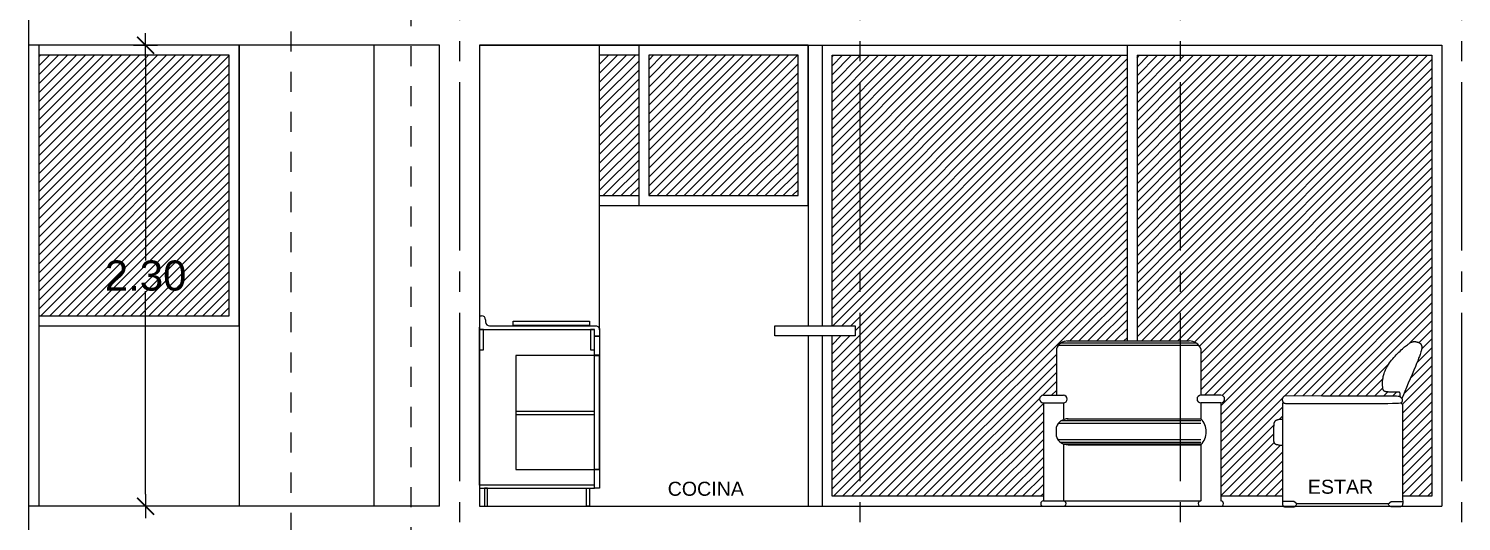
# Model space of a CAD drawing. Header units: millimetres. Extents: x 1217 to 2428, y 234 to 644.
# Drawn here: x 2248.72 to 2255.87, y 389.58 to 392.03 of the extents above; entities that cross this region are included whole.
import ezdxf

# ---------------------------------------------------------------- set-up
doc = ezdxf.new("R2010")
doc.units = ezdxf.units.MM
doc.linetypes.add('ACAD_ISO04W100', pattern=[30, 24, -3, 0, -3])
doc.linetypes.add('HIDDEN2', pattern=[0.1875, 0.125, -0.0625])
doc.layers.get('0').update_dxf_attribs({"lineweight": 5})
for name, color, linetype in [('0.1', 251, 'Continuous'), ('0.2', 2, 'Continuous'), ('0.3', 6, 'Continuous'), ('ARTEFACTOS', 4, 'Continuous'), ('Ejes', 8, 'Continuous'), ('MURO', 5, 'Continuous'), ('Texto', 1, 'Continuous')]:
    doc.layers.add(name, color=color, linetype=linetype)
doc.styles.add('INTERARQ', font='arial.ttf')
doc.styles.get("Standard").update_dxf_attribs({"font": 'arial.ttf'})
doc.dimstyles.new('ESCALA_1-50', dxfattribs={"dimtxt": 0.15, "dimasz": 0.06, "dimexe": 0.18, "dimexo": 0.0625, "dimgap": 0, "dimtad": 0, "dimtih": 1, "dimtoh": 1, "dimzin": 0, "dimdsep": 46, "dimtxsty": 'INTERARQ', "dimblk": 'DIMTICK', "dimcen": 0, "dimse1": 1, "dimse2": 1, "dimclrd": 256, "dimclre": 1, "dimclrt": 2, "dimadec": 0, "dimazin": 0, "dimtfac": 4.5, "dimtofl": 0, "dimtmove": 2, "dimatfit": 3, "dimldrblk": 'DIMTICK', "dimfxl": 1, "dimtolj": 1, "dimtzin": 0, "dimarcsym": 0})
pattern_1 = [(45, (422.33998, -307.52355), (-0.0224506403, 0.0224506403), [])]

# ---------------------------------------------------------------- blocks, each defined once
blk = doc.blocks.new('sillon elv 1')
at = {"layer": '0.2'}
blk.add_line((382065.2343, 7753267.5813), (382065.6901, 7753267.5813), dxfattribs=at)
for points in [[(382065.1739, 7753268.114), (382065.1742, 7753268.1156), (382065.1744, 7753268.1172), (382065.1745, 7753268.1189), (382065.1746, 7753268.1205), (382065.1745, 7753268.1222), (382065.1745, 7753268.1238), (382065.1744, 7753268.1253), (382065.1744, 7753268.1268), (382065.1745, 7753268.1281), (382065.1745, 7753268.1294), (382065.1747, 7753268.1306), (382065.1749, 7753268.1316), (382065.1751, 7753268.1326), (382065.1753, 7753268.1335), (382065.1756, 7753268.1342), (382065.1759, 7753268.1349), (382065.1762, 7753268.1355), (382065.1765, 7753268.136), (382065.1768, 7753268.1364), (382065.1771, 7753268.1368), (382065.1775, 7753268.1371), (382065.178, 7753268.1373), (382065.1785, 7753268.1375), (382065.179, 7753268.1376), (382065.1796, 7753268.1377), (382065.1804, 7753268.1378), (382065.1814, 7753268.1379), (382065.1828, 7753268.1379), (382065.1846, 7753268.138), (382065.187, 7753268.138), (382065.19, 7753268.1381), (382065.1937, 7753268.1381), (382065.1982, 7753268.1381), (382065.2034, 7753268.1382), (382065.2089, 7753268.1383), (382065.2147, 7753268.1384), (382065.2204, 7753268.1385), (382065.2259, 7753268.1386), (382065.231, 7753268.1388), (382065.2353, 7753268.139), (382065.2389, 7753268.1392), (382065.2417, 7753268.1395), (382065.2439, 7753268.1397), (382065.2455, 7753268.14), (382065.2467, 7753268.1403), (382065.2476, 7753268.1405), (382065.2482, 7753268.1408), (382065.2488, 7753268.141), (382065.2493, 7753268.1412), (382065.2498, 7753268.1413), (382065.2504, 7753268.1415), (382065.2509, 7753268.1417), (382065.2515, 7753268.142), (382065.2522, 7753268.1423), (382065.2529, 7753268.1426), (382065.2537, 7753268.1431), (382065.2545, 7753268.1437), (382065.2554, 7753268.1444), (382065.2563, 7753268.1454), (382065.2572, 7753268.1465), (382065.2581, 7753268.148), (382065.2589, 7753268.1498), (382065.2597, 7753268.1519), (382065.2604, 7753268.1545), (382065.2611, 7753268.1574), (382065.2616, 7753268.1608), (382065.262, 7753268.1645), (382065.2624, 7753268.1685), (382065.2626, 7753268.1727), (382065.2627, 7753268.1771), (382065.2627, 7753268.1816), (382065.2627, 7753268.1863), (382065.2625, 7753268.1909), (382065.2622, 7753268.1956), (382065.2617, 7753268.2004), (382065.2611, 7753268.2053), (382065.2603, 7753268.2102), (382065.2593, 7753268.2154), (382065.258, 7753268.2207), (382065.2565, 7753268.2262), (382065.2547, 7753268.2319), (382065.2526, 7753268.2378), (382065.2501, 7753268.2439), (382065.2474, 7753268.2502), (382065.2443, 7753268.2566), (382065.2408, 7753268.2632), (382065.2369, 7753268.2699), (382065.2327, 7753268.2767), (382065.228, 7753268.2836), (382065.2229, 7753268.2906), (382065.2176, 7753268.2976), (382065.212, 7753268.3046), (382065.2061, 7753268.3115), (382065.2001, 7753268.3182), (382065.194, 7753268.3249), (382065.1878, 7753268.3313), (382065.1816, 7753268.3375), (382065.1754, 7753268.3434), (382065.1694, 7753268.349), (382065.1635, 7753268.3543), (382065.1578, 7753268.3592), (382065.1525, 7753268.3637), (382065.1475, 7753268.3679), (382065.1429, 7753268.3715), (382065.1387, 7753268.3747), (382065.135, 7753268.3775), (382065.1316, 7753268.3799), (382065.1286, 7753268.382), (382065.1259, 7753268.3837), (382065.1233, 7753268.3851), (382065.1209, 7753268.3863), (382065.1187, 7753268.3874), (382065.1165, 7753268.3882), (382065.1144, 7753268.3889), (382065.1123, 7753268.3895), (382065.1103, 7753268.3899), (382065.1083, 7753268.3902), (382065.1063, 7753268.3904), (382065.1044, 7753268.3905), (382065.1024, 7753268.3904), (382065.1005, 7753268.3903), (382065.0985, 7753268.39), (382065.0966, 7753268.3897), (382065.0947, 7753268.3894), (382065.0929, 7753268.3889), (382065.0912, 7753268.3885), (382065.0896, 7753268.388), (382065.088, 7753268.3876), (382065.0866, 7753268.3872), (382065.0853, 7753268.3867), (382065.084, 7753268.3863), (382065.0829, 7753268.3859), (382065.0818, 7753268.3854), (382065.0808, 7753268.385), (382065.0798, 7753268.3846), (382065.0789, 7753268.3841), (382065.0779, 7753268.3836), (382065.077, 7753268.3831), (382065.0761, 7753268.3825), (382065.0752, 7753268.3818), (382065.0743, 7753268.3811), (382065.0735, 7753268.3803), (382065.0726, 7753268.3794), (382065.0718, 7753268.3784), (382065.071, 7753268.3773), (382065.0702, 7753268.376), (382065.0695, 7753268.3746), (382065.0688, 7753268.3731), (382065.0682, 7753268.3715), (382065.0677, 7753268.3697), (382065.0672, 7753268.3679), (382065.0668, 7753268.3659), (382065.0666, 7753268.3638), (382065.0665, 7753268.3614), (382065.0666, 7753268.3588), (382065.0669, 7753268.3558), (382065.0675, 7753268.3524), (382065.0683, 7753268.3484), (382065.0695, 7753268.3438), (382065.0711, 7753268.3385), (382065.0731, 7753268.3324), (382065.0756, 7753268.3252), (382065.0787, 7753268.3168), (382065.0825, 7753268.3069), (382065.0871, 7753268.2952), (382065.0925, 7753268.2816), (382065.099, 7753268.2658), (382065.1066, 7753268.2475), (382065.1153, 7753268.2269), (382065.1246, 7753268.2047), (382065.1341, 7753268.1823), (382065.1433, 7753268.1607), (382065.1516, 7753268.1412), (382065.1585, 7753268.125), (382065.1635, 7753268.1132), (382065.1662, 7753268.107)], [(382065.7482, 7753268.1195), (382065.7512, 7753268.1185), (382065.7538, 7753268.1173), (382065.7559, 7753268.1159), (382065.7576, 7753268.1144), (382065.759, 7753268.1129), (382065.7601, 7753268.1112), (382065.761, 7753268.1096), (382065.7617, 7753268.1079), (382065.7622, 7753268.1063), (382065.7626, 7753268.1048), (382065.7628, 7753268.1033), (382065.7629, 7753268.1018), (382065.763, 7753268.1004), (382065.7629, 7753268.0991), (382065.7628, 7753268.0978), (382065.7626, 7753268.0966), (382065.7624, 7753268.0954), (382065.7621, 7753268.0943), (382065.7618, 7753268.0932), (382065.7614, 7753268.0922), (382065.7609, 7753268.0912), (382065.7604, 7753268.0903), (382065.7599, 7753268.0894), (382065.7593, 7753268.0885), (382065.7586, 7753268.0877), (382065.7578, 7753268.0869), (382065.757, 7753268.0861), (382065.756, 7753268.0854), (382065.7551, 7753268.0847), (382065.754, 7753268.0841), (382065.7529, 7753268.0835), (382065.7517, 7753268.083), (382065.7502, 7753268.0826), (382065.7476, 7753268.0823), (382065.7428, 7753268.082), (382065.7348, 7753268.0818), (382065.7223, 7753268.0816), (382065.7045, 7753268.0815), (382065.6801, 7753268.0814), (382065.6482, 7753268.0813), (382065.6082, 7753268.0812), (382065.5617, 7753268.0812), (382065.5109, 7753268.0812), (382065.458, 7753268.0813), (382065.4051, 7753268.0813), (382065.3544, 7753268.0815), (382065.3081, 7753268.0817), (382065.2683, 7753268.0819), (382065.2366, 7753268.0823), (382065.2126, 7753268.0827), (382065.1951, 7753268.0832), (382065.1831, 7753268.0837), (382065.1755, 7753268.0842), (382065.1711, 7753268.0848), (382065.169, 7753268.0854), (382065.168, 7753268.0859), (382065.1673, 7753268.0865), (382065.1666, 7753268.0871), (382065.166, 7753268.0877), (382065.1655, 7753268.0884), (382065.1649, 7753268.0891), (382065.1645, 7753268.0899), (382065.164, 7753268.0907), (382065.1636, 7753268.0917), (382065.1633, 7753268.0927), (382065.1629, 7753268.0939), (382065.1627, 7753268.0951), (382065.1625, 7753268.0963), (382065.1623, 7753268.0976), (382065.1623, 7753268.0988), (382065.1623, 7753268.1), (382065.1625, 7753268.1011), (382065.1628, 7753268.1021), (382065.1632, 7753268.1031), (382065.1636, 7753268.1039), (382065.1642, 7753268.1048), (382065.1648, 7753268.1056), (382065.1655, 7753268.1063), (382065.1662, 7753268.1071), (382065.1669, 7753268.1078), (382065.1676, 7753268.1086), (382065.1684, 7753268.1094), (382065.1691, 7753268.1101), (382065.1699, 7753268.1109), (382065.1707, 7753268.1116), (382065.1716, 7753268.1124), (382065.1724, 7753268.113), (382065.1733, 7753268.1137), (382065.1743, 7753268.1143), (382065.1753, 7753268.1148), (382065.1764, 7753268.1153), (382065.1774, 7753268.1157), (382065.1785, 7753268.1161), (382065.1796, 7753268.1164), (382065.1807, 7753268.1167), (382065.1818, 7753268.1169), (382065.1839, 7753268.1172), (382065.1926, 7753268.1174), (382065.2144, 7753268.1176), (382065.2558, 7753268.1178), (382065.3233, 7753268.1181), (382065.4235, 7753268.1185), (382065.563, 7753268.1189), (382065.7482, 7753268.1195)], [(382065.1727, 7753268.0846), (382065.1704, 7753268.0832), (382065.1685, 7753268.0819), (382065.1669, 7753268.0806), (382065.1657, 7753268.0794), (382065.1647, 7753268.0781), (382065.164, 7753268.0769), (382065.1634, 7753268.0758), (382065.1631, 7753268.0746), (382065.1628, 7753268.0726), (382065.1626, 7753268.0652), (382065.1625, 7753268.047), (382065.1624, 7753268.0127), (382065.1624, 7753267.9567), (382065.1624, 7753267.8738), (382065.1624, 7753267.7584), (382065.1624, 7753267.6053)], [(382065.7621, 7753268.0013), (382065.7666, 7753268.0017), (382065.7707, 7753268.0019), (382065.7743, 7753268.0019), (382065.7775, 7753268.0017), (382065.7804, 7753268.0013), (382065.783, 7753268.0009), (382065.7852, 7753268.0003), (382065.7873, 7753267.9997), (382065.7892, 7753267.9991), (382065.791, 7753267.9984), (382065.7926, 7753267.9978), (382065.7941, 7753267.9971), (382065.7954, 7753267.9963), (382065.7966, 7753267.9955), (382065.7977, 7753267.9947), (382065.7987, 7753267.9938), (382065.7996, 7753267.9929), (382065.8005, 7753267.9919), (382065.8012, 7753267.9909), (382065.8018, 7753267.9898), (382065.8024, 7753267.9888), (382065.803, 7753267.9877), (382065.8034, 7753267.9866), (382065.8039, 7753267.9855), (382065.8043, 7753267.9843), (382065.8046, 7753267.9831), (382065.8049, 7753267.9816), (382065.8052, 7753267.9797), (382065.8055, 7753267.9773), (382065.8058, 7753267.9743), (382065.806, 7753267.9705), (382065.8062, 7753267.9658), (382065.8064, 7753267.9601), (382065.8066, 7753267.9536), (382065.8068, 7753267.9466), (382065.8069, 7753267.9394), (382065.8071, 7753267.9322), (382065.8072, 7753267.9251), (382065.8072, 7753267.9186), (382065.8072, 7753267.9129), (382065.8072, 7753267.9081), (382065.8072, 7753267.9041), (382065.807, 7753267.901), (382065.8069, 7753267.8984), (382065.8067, 7753267.8964), (382065.8065, 7753267.8948), (382065.8062, 7753267.8934), (382065.8059, 7753267.8922), (382065.8056, 7753267.891), (382065.8053, 7753267.8898), (382065.8048, 7753267.8887), (382065.8044, 7753267.8876), (382065.8039, 7753267.8865), (382065.8033, 7753267.8855), (382065.8027, 7753267.8845), (382065.802, 7753267.8836), (382065.8012, 7753267.8828), (382065.8004, 7753267.882), (382065.7995, 7753267.8812), (382065.7986, 7753267.8805), (382065.7976, 7753267.8799), (382065.7966, 7753267.8793), (382065.7955, 7753267.8787), (382065.7944, 7753267.8782), (382065.7933, 7753267.8777), (382065.7918, 7753267.8772), (382065.7898, 7753267.8767), (382065.787, 7753267.8762), (382065.783, 7753267.8755), (382065.7778, 7753267.8748), (382065.7709, 7753267.874), (382065.7621, 7753267.8731)], [(382065.1619, 7753267.5923), (382065.1619, 7753267.5897), (382065.1619, 7753267.5872), (382065.162, 7753267.585), (382065.1622, 7753267.5829), (382065.1624, 7753267.581), (382065.1627, 7753267.5792), (382065.163, 7753267.5776), (382065.1633, 7753267.5762), (382065.1636, 7753267.5749), (382065.164, 7753267.5737), (382065.1644, 7753267.5727), (382065.1648, 7753267.5718), (382065.1653, 7753267.5709), (382065.1658, 7753267.5702), (382065.1665, 7753267.5695), (382065.1672, 7753267.5689), (382065.168, 7753267.5684), (382065.1689, 7753267.5679), (382065.17, 7753267.5674), (382065.1712, 7753267.5671), (382065.1727, 7753267.5667), (382065.1744, 7753267.5664), (382065.1763, 7753267.5662), (382065.1785, 7753267.566), (382065.1811, 7753267.5658), (382065.1839, 7753267.5657), (382065.1869, 7753267.5657), (382065.19, 7753267.5656), (382065.1932, 7753267.5656), (382065.1965, 7753267.5656), (382065.1997, 7753267.5657), (382065.2028, 7753267.5657), (382065.2058, 7753267.5658), (382065.2087, 7753267.5658), (382065.2114, 7753267.5659), (382065.2139, 7753267.566), (382065.2162, 7753267.5662), (382065.2184, 7753267.5664), (382065.2203, 7753267.5667), (382065.2221, 7753267.5671), (382065.2237, 7753267.5675), (382065.2251, 7753267.5682), (382065.2265, 7753267.5691), (382065.2278, 7753267.5704), (382065.2292, 7753267.5722), (382065.2307, 7753267.5745), (382065.2324, 7753267.5775), (382065.2343, 7753267.5813)], [(382065.7625, 7753267.5923), (382065.7626, 7753267.5897), (382065.7625, 7753267.5872), (382065.7624, 7753267.585), (382065.7623, 7753267.5829), (382065.762, 7753267.581), (382065.7618, 7753267.5792), (382065.7615, 7753267.5776), (382065.7612, 7753267.5762), (382065.7608, 7753267.5749), (382065.7605, 7753267.5737), (382065.7601, 7753267.5727), (382065.7597, 7753267.5718), (382065.7592, 7753267.5709), (382065.7586, 7753267.5702), (382065.758, 7753267.5695), (382065.7573, 7753267.5689), (382065.7565, 7753267.5684), (382065.7556, 7753267.5679), (382065.7545, 7753267.5674), (382065.7533, 7753267.5671), (382065.7518, 7753267.5667), (382065.7501, 7753267.5664), (382065.7482, 7753267.5662), (382065.7459, 7753267.566), (382065.7434, 7753267.5658), (382065.7406, 7753267.5657), (382065.7376, 7753267.5657), (382065.7345, 7753267.5656), (382065.7312, 7753267.5656), (382065.728, 7753267.5656), (382065.7248, 7753267.5657), (382065.7216, 7753267.5657), (382065.7186, 7753267.5658), (382065.7158, 7753267.5658), (382065.7131, 7753267.5659), (382065.7106, 7753267.566), (382065.7083, 7753267.5662), (382065.7061, 7753267.5664), (382065.7041, 7753267.5667), (382065.7024, 7753267.5671), (382065.7008, 7753267.5675), (382065.6993, 7753267.5682), (382065.698, 7753267.5691), (382065.6966, 7753267.5704), (382065.6952, 7753267.5722), (382065.6937, 7753267.5745), (382065.6921, 7753267.5775), (382065.6901, 7753267.5813)]]:
    blk.add_lwpolyline(points, dxfattribs=at)
at = {"layer": '0.2', "elevation": 0}
for points in [[(382065.7529, 7753268.0835), (382065.7621, 7753268.0835), (382065.7621, 7753267.6053)], [(382065.1624, 7753267.6053), (382065.1619, 7753267.5923)], [(382065.2343, 7753267.5813), (382065.2197, 7753267.5923), (382065.1619, 7753267.5923)], [(382065.6901, 7753267.5813), (382065.7047, 7753267.5923), (382065.7636, 7753267.5923)], [(382065.7621, 7753267.6053), (382065.7625, 7753267.5923)]]:
    blk.add_lwpolyline(points, dxfattribs=at)
blk = doc.blocks.new('DIMTICK')
at = {"color": 1}
for p, q in [((-1, 0), (1, 0)), ((0, 1), (0, -1))]:
    blk.add_line(p, q, dxfattribs=at)
at = {"color": 3, "const_width": 0.141}
blk.add_lwpolyline([(0.71, 0.71), (-0.71, -0.71)], dxfattribs=at)
blk = doc.blocks.new('*D1629')
at = {"layer": '0.1', "lineweight": -2, "ltscale": 3, "transparency": 16777216}
for p, q in [((2249.3048, 391.8911), (2249.3048, 390.8777)), ((2249.3048, 389.7111), (2249.3048, 390.7245))]:
    blk.add_line(p, q, dxfattribs=at)
at = {"layer": 'Defpoints', "color": 0, "ltscale": 3, "transparency": 16777216}
for p in [(2248.9553, 391.9511, 0), (2249.3048, 391.9511), (2248.9553, 389.6511, 0)]:
    blk.add_point(p, dxfattribs=at)
at = {"layer": '0.1', "lineweight": -2, "ltscale": 3, "transparency": 16777216, "xscale": 0.06, "yscale": 0.06, "zscale": 0.06}
for p, rotation in [((2249.3048, 391.9511), 90), ((2249.3048, 389.6511), 270)]:
    blk.add_blockref('DIMTICK', p, dxfattribs=dict(at, rotation=rotation))
at = {"layer": '0.1', "color": 2, "ltscale": 3, "transparency": 16777216, "insert": (2249.3048, 390.8011), "char_height": 0.15, "attachment_point": 5, "style": 'INTERARQ'}
blk.add_mtext('\\A1;2.30', dxfattribs=at)

msp = doc.modelspace()

# ---------------------------------------------------------------- hatches: boundary and pattern name
at = {"layer": '0.1', "ltscale": 3}
h = msp.add_hatch(dxfattribs=at)
h.set_pattern_fill('ANSI31', color=256, scale=0.01)
h.set_pattern_definition([(45, (422.33998, -358.973434), (-0.0224506403, 0.0224506403), [])])
h.paths.add_polyline_path([(2248.77111, 391.90111), (2248.77111, 390.6011), (2249.72104, 390.6011), (2249.72104, 391.90111)])
h = msp.add_hatch(dxfattribs=at)
h.set_pattern_fill('ANSI31', color=256, scale=0.01)
h.set_pattern_definition(pattern_1)
h.paths.add_polyline_path([(2254.25251, 391.90099), (2254.46816, 391.90099), (2254.46816, 390.47581), (2254.25251, 390.47581)])
h.paths.add_polyline_path([(2252.86861, 391.90099), (2254.20251, 391.90099), (2254.20251, 390.47581), (2253.90862, 390.47581, 0.3308107), (2253.85003, 390.43579), (2253.85003, 390.20486), (2253.78505, 390.20486, 1), (2253.78505, 390.16691), (2253.78505, 389.70099), (2252.86861, 389.70099)])
h.paths.add_polyline_path([(2252.7306, 391.90099), (2252.86861, 391.90099), (2252.86861, 389.70099), (2252.7306, 389.70099), (2252.7306, 390.50099), (2252.84561, 390.50099), (2252.84561, 390.55099), (2252.7306, 390.55099)])
h.paths.add_polyline_path([(2251.81582, 391.90099), (2252.5606, 391.90099), (2252.5606, 391.20099), (2251.81582, 391.20099)])
h.paths.add_polyline_path([(2251.57076, 391.90099), (2251.76582, 391.90099), (2251.76582, 391.20099), (2251.57076, 391.20099)])
h = msp.add_hatch(dxfattribs=at)
h.set_pattern_fill('ANSI31', color=256, scale=0.01)
h.set_pattern_definition(pattern_1)
h.paths.add_polyline_path([(2254.46816, 391.90099), (2255.72441, 391.90099), (2255.72441, 389.70099), (2255.57804, 389.70099), (2255.57805, 389.84078), (2255.57807, 389.95611), (2255.57807, 390.03904), (2255.57805, 390.09499), (2255.57798, 390.12935), (2255.57786, 390.14752), (2255.57762, 390.15673), (2255.57584, 390.16061), (2255.57287, 390.16364), (2255.56824, 390.16681), (2255.57199, 390.16784), (2255.57521, 390.17069), (2255.57709, 390.17439), (2255.57823, 390.17944), (2255.57802, 390.18402), (2255.57641, 390.18699), (2255.5743, 390.18941), (2255.57692, 390.19554), (2255.58196, 390.20732), (2255.58888, 390.22355), (2255.59718, 390.24304), (2255.60633, 390.26459), (2255.61584, 390.28704), (2255.62518, 390.30919), (2255.63384, 390.32986), (2255.64142, 390.34811), (2255.6479, 390.36392), (2255.65339, 390.37753), (2255.65798, 390.38919), (2255.66177, 390.39911), (2255.66487, 390.40754), (2255.66736, 390.4147), (2255.66934, 390.42084), (2255.67091, 390.42616), (2255.67268, 390.43294), (2255.67381, 390.43977), (2255.67398, 390.44492), (2255.67349, 390.4492), (2255.67236, 390.45382), (2255.67029, 390.45836), (2255.66752, 390.46228), (2255.66414, 390.46507), (2255.66021, 390.46716), (2255.6565, 390.46863), (2255.65235, 390.46998), (2255.6473, 390.47137), (2255.64175, 390.47247), (2255.63601, 390.47291), (2255.63114, 390.47247), (2255.62709, 390.47161), (2255.62284, 390.47019), (2255.61832, 390.46814), (2255.61329, 390.46527), (2255.6088, 390.46225), (2255.60546, 390.45986), (2255.60173, 390.45708), (2255.59759, 390.45386), (2255.59299, 390.45019), (2255.58797, 390.44606), (2255.5826, 390.44153), (2255.57695, 390.4366), (2255.57106, 390.43132), (2255.565, 390.42571), (2255.55884, 390.4198), (2255.55264, 390.41362), (2255.54645, 390.4072), (2255.54032, 390.40057), (2255.53432, 390.39379), (2255.52848, 390.3869), (2255.52286, 390.37993), (2255.5175, 390.37294), (2255.51246, 390.36596), (2255.50779, 390.35904), (2255.50352, 390.35222), (2255.49966, 390.34551), (2255.49617, 390.33894), (2255.49306, 390.33251), (2255.4903, 390.32623), (2255.48787, 390.32014), (2255.48575, 390.31423), (2255.48394, 390.30852), (2255.48242, 390.30302), (2255.48115, 390.29772), (2255.48012, 390.29258), (2255.47931, 390.28759), (2255.4787, 390.28272), (2255.47825, 390.27795), (2255.47795, 390.27325), (2255.47777, 390.2686), (2255.4777, 390.26398), (2255.47773, 390.25945), (2255.47786, 390.25504), (2255.47821, 390.24866), (2255.47907, 390.24121), (2255.4803, 390.23539), (2255.48223, 390.23024), (2255.4849, 390.22678), (2255.48798, 390.22458), (2255.49197, 390.22319), (2255.49356, 390.22255), (2255.49745, 390.2219), (2255.50152, 390.22155), (2255.5051, 390.22133), (2255.50949, 390.22113), (2255.51455, 390.22097), (2255.52004, 390.22083), (2255.52577, 390.22071), (2255.53152, 390.22062), (2255.53707, 390.22054), (2255.54221, 390.22048), (2255.54673, 390.22043), (2255.55048, 390.22039), (2255.55348, 390.22035), (2255.55585, 390.22032), (2255.55767, 390.22028), (2255.55904, 390.22023), (2255.56007, 390.22016), (2255.56084, 390.22007), (2255.56145, 390.21996), (2255.56199, 390.21981), (2255.56247, 390.21963), (2255.56291, 390.2194), (2255.5633, 390.21911), (2255.56366, 390.21876), (2255.56399, 390.21834), (2255.56429, 390.21784), (2255.56458, 390.21725), (2255.56486, 390.21657), (2255.56513, 390.2158), (2255.56537, 390.21493), (2255.56558, 390.21396), (2255.56576, 390.2129), (2255.5659, 390.21173), (2255.56599, 390.21047), (2255.56603, 390.2091), (2255.56601, 390.20764), (2255.56597, 390.20609), (2255.56581, 390.20113), (2255.56638, 390.19655), (2255.56265, 390.19825), (2255.55815, 390.19946), (2255.54783, 390.19971), (2255.52607, 390.19992), (2255.48469, 390.20016), (2255.41716, 390.20044), (2255.31694, 390.2008), (2255.17747, 390.20126), (2254.99223, 390.20182), (2254.98783, 390.20034), (2254.9836, 390.19763), (2254.98079, 390.1945), (2254.97866, 390.19049), (2254.97753, 390.18571), (2254.97746, 390.18155), (2254.97815, 390.17704), (2254.97964, 390.17302), (2254.98218, 390.1695), (2254.98673, 390.16585), (2254.97837, 390.16585), (2254.97837, 390.08365), (2254.9738, 390.08408), (2254.96787, 390.08435), (2254.96147, 390.08393), (2254.95644, 390.08299), (2254.95108, 390.08144), (2254.94623, 390.07942), (2254.94261, 390.07711), (2254.93997, 390.07437), (2254.93801, 390.07123), (2254.93615, 390.06691), (2254.93533, 390.06311), (2254.93479, 390.0584), (2254.93444, 390.0528), (2254.93422, 390.04809), (2254.93402, 390.04241), (2254.93382, 390.03596), (2254.93365, 390.02898), (2254.9335, 390.02174), (2254.93337, 390.01449), (2254.93328, 390.00748), (2254.93322, 390.00098), (2254.9332, 389.99522), (2254.93323, 389.9881), (2254.93349, 389.9805), (2254.9341, 389.97596), (2254.93536, 389.97138), (2254.93737, 389.96715), (2254.94026, 389.9639), (2254.94373, 389.96163), (2254.94745, 389.95984), (2254.95175, 389.95876), (2254.95741, 389.95788), (2254.96269, 389.95718), (2254.96959, 389.95637), (2254.97837, 389.95543), (2254.97837, 389.70099), (2254.67089, 389.70099), (2254.67089, 390.16691, 1), (2254.67089, 390.20486), (2254.57089, 390.20486), (2254.57089, 390.43579, 0.3308101), (2254.5123, 390.47581), (2254.46816, 390.47581)])

# ---------------------------------------------------------------- linework, layer by layer
at = {"layer": '0.1', "ltscale": 3, "elevation": 0}
for points in [[(2248.77111, 390.5511), (2249.77104, 390.5511), (2249.77104, 391.95111), (2248.72111, 391.95111)], [(2248.77111, 390.6011), (2249.72104, 390.6011), (2249.72104, 391.90111), (2248.77111, 391.90111)], [(2251.57076, 391.15099), (2252.6106, 391.15099), (2252.6106, 391.95099), (2250.97104, 391.95099)], [(2251.76582, 391.90099), (2251.57076, 391.90099)], [(2251.76582, 391.95099), (2251.76582, 391.15099)], [(2251.81582, 391.20099), (2252.5606, 391.20099), (2252.5606, 391.90099), (2251.81582, 391.90099)], [(2251.81582, 391.90099), (2251.81582, 391.20099)], [(2252.7306, 390.55099), (2252.7306, 391.90099), (2254.20251, 391.90099)], [(2254.20251, 391.95099), (2254.20251, 390.47581)], [(2254.25251, 391.90099), (2255.72441, 391.90099), (2255.72441, 389.70099), (2255.57804, 389.70099)], [(2254.25251, 391.90099), (2254.25251, 390.47581)], [(2251.57076, 391.20099), (2251.76582, 391.20099)], [(2253.78505, 389.70099), (2252.7306, 389.70099), (2252.7306, 390.50099)], [(2254.97837, 389.70099), (2254.67089, 389.70099)]]:
    msp.add_lwpolyline(points, dxfattribs=at)
at = {"layer": '0.1', "linetype": 'ByBlock', "elevation": 0}
for points in [[(2253.87421, 390.46648), (2254.54671, 390.46648)], [(2253.90391, 390.47581), (2254.5123, 390.47581)], [(2253.90391, 390.47581), (2254.5123, 390.47581)], [(2253.85003, 390.43579), (2253.85003, 390.20486)], [(2253.85003, 390.43579), (2253.85003, 390.20486)], [(2253.85003, 390.43579), (2253.85003, 390.20486)], [(2253.86033, 390.45417), (2254.56059, 390.45417)], [(2254.57089, 390.43579), (2254.57089, 390.20486)], [(2254.57089, 390.43579), (2254.57089, 390.20486)], [(2253.78505, 390.20486), (2253.88505, 390.20486)], [(2253.78505, 390.20486), (2253.88505, 390.20486)], [(2254.67089, 390.20486), (2254.57089, 390.20486)], [(2254.67089, 390.20486), (2254.57089, 390.20486)], [(2253.78505, 390.16691), (2253.78505, 389.6777)], [(2253.78505, 390.16691), (2253.88505, 390.16691)], [(2253.78505, 390.16691), (2253.78505, 389.6777)], [(2253.78505, 390.16691), (2253.88505, 390.16691)], [(2253.88505, 390.16691), (2253.88505, 390.08705)], [(2253.88505, 390.16691), (2253.88505, 390.08705)], [(2254.57089, 390.16691), (2254.57089, 390.08705)], [(2254.67089, 390.16691), (2254.57089, 390.16691)], [(2254.57089, 390.16691), (2254.57089, 390.08705)], [(2254.67089, 390.16691), (2254.57089, 390.16691)], [(2254.67089, 390.16691), (2254.67089, 389.6777)], [(2254.67089, 390.16691), (2254.67089, 389.6777)], [(2253.85003, 389.99849), (2253.85003, 390.04703)], [(2253.86083, 390.06601), (2254.57089, 390.06601)], [(2253.86083, 390.06601), (2254.57089, 390.06601)], [(2253.87584, 390.07873), (2254.57089, 390.07873)], [(2253.90391, 390.08705), (2254.57089, 390.08705)], [(2253.90391, 390.08705), (2254.57089, 390.08705)], [(2253.85665, 389.98508), (2254.57089, 389.98508)], [(2253.86919, 389.97138), (2254.57089, 389.97138)], [(2253.88505, 389.96233), (2253.88505, 389.68156)], [(2253.88505, 389.96233), (2254.57089, 389.96233)], [(2253.88505, 389.96233), (2254.57089, 389.96233)], [(2253.88505, 389.95846), (2253.88505, 389.6777)], [(2253.90862, 389.95846), (2254.57089, 389.95846)], [(2253.90862, 389.95846), (2254.57089, 389.95846)], [(2254.57089, 389.95846), (2254.57089, 389.6777)], [(2254.57089, 389.95846), (2254.57089, 389.6777)], [(2253.78505, 389.6777), (2254.57089, 389.6777)], [(2253.78505, 389.6777), (2254.57089, 389.6777)]]:
    msp.add_lwpolyline(points, dxfattribs=at)
at = {"layer": '0.1', "linetype": 'ByBlock'}
for centre, radius, start, end in [((2253.90626, 390.41637, 0), 0.05949, 87.731971, 160.95095), ((2253.90626, 390.41637, 0), 0.05949, 87.731971, 160.95095), ((2254.51465, 390.41637, 0), 0.05949, 19.04905, 92.268029), ((2254.51465, 390.41637, 0), 0.05949, 19.04905, 92.268029), ((2253.78505, 390.18588, 0), 0.01897, 90, 270), ((2253.78505, 390.18588, 0), 0.01897, 90, 270), ((2253.88505, 390.18588, 0), 0.01897, 270, 90), ((2253.88505, 390.18588, 0), 0.01897, 270, 90), ((2254.57089, 390.18588, 0), 0.01897, 90, 270), ((2254.57089, 390.18588, 0), 0.01897, 90, 270), ((2254.67089, 390.18588, 0), 0.01897, 270, 90), ((2254.67089, 390.18588, 0), 0.01897, 270, 90), ((2253.90626, 390.02761, 0), 0.05949, 87.731971, 160.95095), ((2253.90626, 390.02761, 0), 0.05949, 87.731971, 160.95095), ((2254.50945, 390.02276, 0), 0.08893, 313.695506, 46.304494), ((2254.50945, 390.02276, 0), 0.08893, 313.695506, 46.304494), ((2253.90626, 390.01791, 0), 0.05949, 199.04905, 272.268029), ((2253.90626, 390.01791, 0), 0.05949, 199.04905, 272.268029), ((2253.78505, 389.66435, 0), 0.01335, 90, 270), ((2253.78505, 389.66435, 0), 0.01335, 90, 270), ((2253.88505, 389.66435, 0), 0.01335, 270, 90), ((2253.88505, 389.66435, 0), 0.01335, 270, 90), ((2254.57089, 389.66435, 0), 0.01335, 90, 270), ((2254.57089, 389.66435, 0), 0.01335, 90, 270), ((2254.67089, 389.66435, 0), 0.01335, 270, 90), ((2254.67089, 389.66435, 0), 0.01335, 270, 90)]:
    msp.add_arc(centre, radius, start, end, dxfattribs=at)
at = {"layer": '0.2', "linetype": 'HIDDEN2', "ltscale": 0.5}
for p, q in [((2250.02922, 424.619, 0), (2250.02922, 376.75244, 0)), ((2250.62922, 423.9466, 0), (2250.62922, 376.91828, 0))]:
    msp.add_line(p, q, dxfattribs=at)
at = {"layer": '0.2', "ltscale": 3, "elevation": 0}
for points in [[(2249.77104, 391.95111), (2249.77104, 389.65111)], [(2251.57076, 390.53074), (2251.57076, 391.95099)], [(2252.6106, 391.95099), (2252.6106, 390.55099)], [(2252.6806, 391.95099), (2252.6806, 390.55099)], [(2252.6106, 390.50099), (2252.6106, 389.65099)], [(2252.6806, 390.50099), (2252.6806, 389.65099)]]:
    msp.add_lwpolyline(points, dxfattribs=at)
at = {"layer": '0.2', "elevation": 0}
for points in [[(2251.13933, 390.57485), (2251.52034, 390.57485), (2251.52034, 390.5525), (2251.13933, 390.5525)], [(2251.57061, 390.40263), (2251.15199, 390.40263), (2251.15199, 389.83413), (2251.57061, 389.83413)], [(2251.57076, 389.83413), (2251.54545, 389.83413), (2251.54545, 390.40263), (2251.57076, 390.40263)]]:
    msp.add_lwpolyline(points, close=True, dxfattribs=at)
msp.add_lwpolyline([(2251.15199, 390.10917), (2251.54545, 390.10917), (2251.54545, 390.12418), (2251.15199, 390.12418), (2251.15199, 390.10917)], dxfattribs=at)
at = {"layer": '0.3'}
for p, q in [((2250.97076, 390.60163, 0), (2250.98089, 390.60163, 0)), ((2251.00114, 390.58137, 0), (2251.00114, 390.57125, 0)), ((2251.0214, 390.55099, 0), (2251.55304, 390.55099, 0))]:
    msp.add_line(p, q, dxfattribs=at)
at = {"layer": '0.3', "ltscale": 3, "elevation": 0}
for points in [[(2248.72111, 391.95111), (2248.72111, 389.6511)], [(2248.77111, 391.95111), (2248.77111, 389.6511)], [(2250.44415, 391.95099), (2250.44415, 389.65099)]]:
    msp.add_lwpolyline(points, dxfattribs=at)
at = {"layer": '0.3', "elevation": 0}
for points in [[(2250.97076, 390.60163), (2250.97076, 390.53327), (2251.54545, 390.53327)], [(2251.57076, 390.49939), (2251.54545, 390.49939), (2251.54545, 390.53327)], [(2250.97076, 389.74087), (2251.54545, 389.74087), (2251.54545, 389.75587), (2250.97076, 389.75587), (2250.97076, 389.74087)], [(2251.01178, 389.74087), (2250.99659, 389.74087), (2250.99659, 389.65099), (2251.01178, 389.65099), (2251.01178, 389.74087)], [(2251.50443, 389.74087), (2251.51962, 389.74087), (2251.51962, 389.65099), (2251.50443, 389.65099), (2251.50443, 389.74087)]]:
    msp.add_lwpolyline(points, dxfattribs=at)
for points in [[(2250.97076, 390.43201), (2250.99102, 390.43201), (2250.99102, 390.53327), (2250.97076, 390.53327)], [(2251.52519, 390.43201), (2251.54545, 390.43201), (2251.54545, 390.53327), (2251.52519, 390.53327)], [(2252.84561, 390.50099), (2252.44561, 390.50099), (2252.44561, 390.55099), (2252.84561, 390.55099)], [(2251.54545, 390.49939), (2251.57076, 390.49939), (2251.57076, 390.40438), (2251.54545, 390.40438)], [(2251.54545, 389.83413), (2251.57076, 389.83413), (2251.57076, 389.74087), (2251.54545, 389.74087)]]:
    msp.add_lwpolyline(points, close=True, dxfattribs=at)
msp.add_lwpolyline([(2251.54545, 390.55099), (2251.55051, 390.55099, -0.4142136), (2251.57076, 390.53074), (2251.57076, 390.49939)], format="xyb", dxfattribs=at)
at = {"layer": '0.3'}
for centre, start, end in [((2250.98089, 390.58137, 0), 0, 90), ((2251.0214, 390.57125, 0), 180, 270)]:
    msp.add_arc(centre, 0.02025, start, end, dxfattribs=at)
at = {"layer": 'ARTEFACTOS', "color": 1}
msp.add_line((2250.97076, 389.75731, 0), (2250.97076, 390.54465, 0), dxfattribs=at)
at = {"layer": 'Ejes', "linetype": 'ACAD_ISO04W100', "ltscale": 0.035, "elevation": 0}
for points in [[(2250.87106, 400.96664), (2250.87106, 371.9866)], [(2252.86865, 400.96664), (2252.86865, 371.9866)], [(2254.4682, 400.96664), (2254.4682, 371.9866)], [(2255.87106, 400.96664), (2255.87106, 371.9866)]]:
    msp.add_lwpolyline(points, dxfattribs=at)
at = {"layer": 'MURO', "ltscale": 3, "elevation": 0}
for points in [[(2248.72111, 392.1011), (2248.72111, 391.9511)], [(2250.77104, 391.95099), (2248.72111, 391.95099)], [(2250.77104, 389.65099), (2250.77104, 391.95099)], [(2250.97104, 391.95099), (2250.97104, 389.65099)], [(2250.97104, 391.95099), (2250.97104, 389.65099)], [(2250.97104, 391.95099), (2255.77441, 391.95099)], [(2255.77441, 391.95099), (2255.77441, 389.65099)], [(2248.72111, 389.6511), (2248.72111, 389.5011)], [(2250.77104, 389.65099), (2248.72111, 389.65099)], [(2250.97104, 389.65099), (2255.77441, 389.65099)]]:
    msp.add_lwpolyline(points, dxfattribs=at)

# ---------------------------------------------------------------- block references
at = {"layer": '0.2', "xscale": -1}
msp.add_blockref('sillon elv 1', (384320.74044, -7752877.91767, 0), dxfattribs=at)

# ---------------------------------------------------------------- texts
at = {"layer": 'Texto', "char_height": 0.07, "width": 0.4782903, "attachment_point": 5}
for s, insert in [('COCINA', (2252.10044, 389.73805, 0)), ('ESTAR', (2255.26819, 389.74819, 0))]:
    msp.add_mtext(s, dxfattribs=dict(at, insert=insert))

# ---------------------------------------------------------------- dimensions: what is measured, and where the dimension line sits
at = {"layer": '0.1', "ltscale": 3}
dim = msp.add_linear_dim(base=(2249.30475, 391.95111, 0), p1=(2248.95533, 389.6511, 0), p2=(2248.95533, 391.95111, 0), angle=90, dimstyle='ESCALA_1-50', dxfattribs=at)
dim.commit()
dim.dimension.update_dxf_attribs({"geometry": '*D1629', "text_midpoint": (2249.30475, 390.80111, 0)})

doc.saveas('drawing.dxf')
